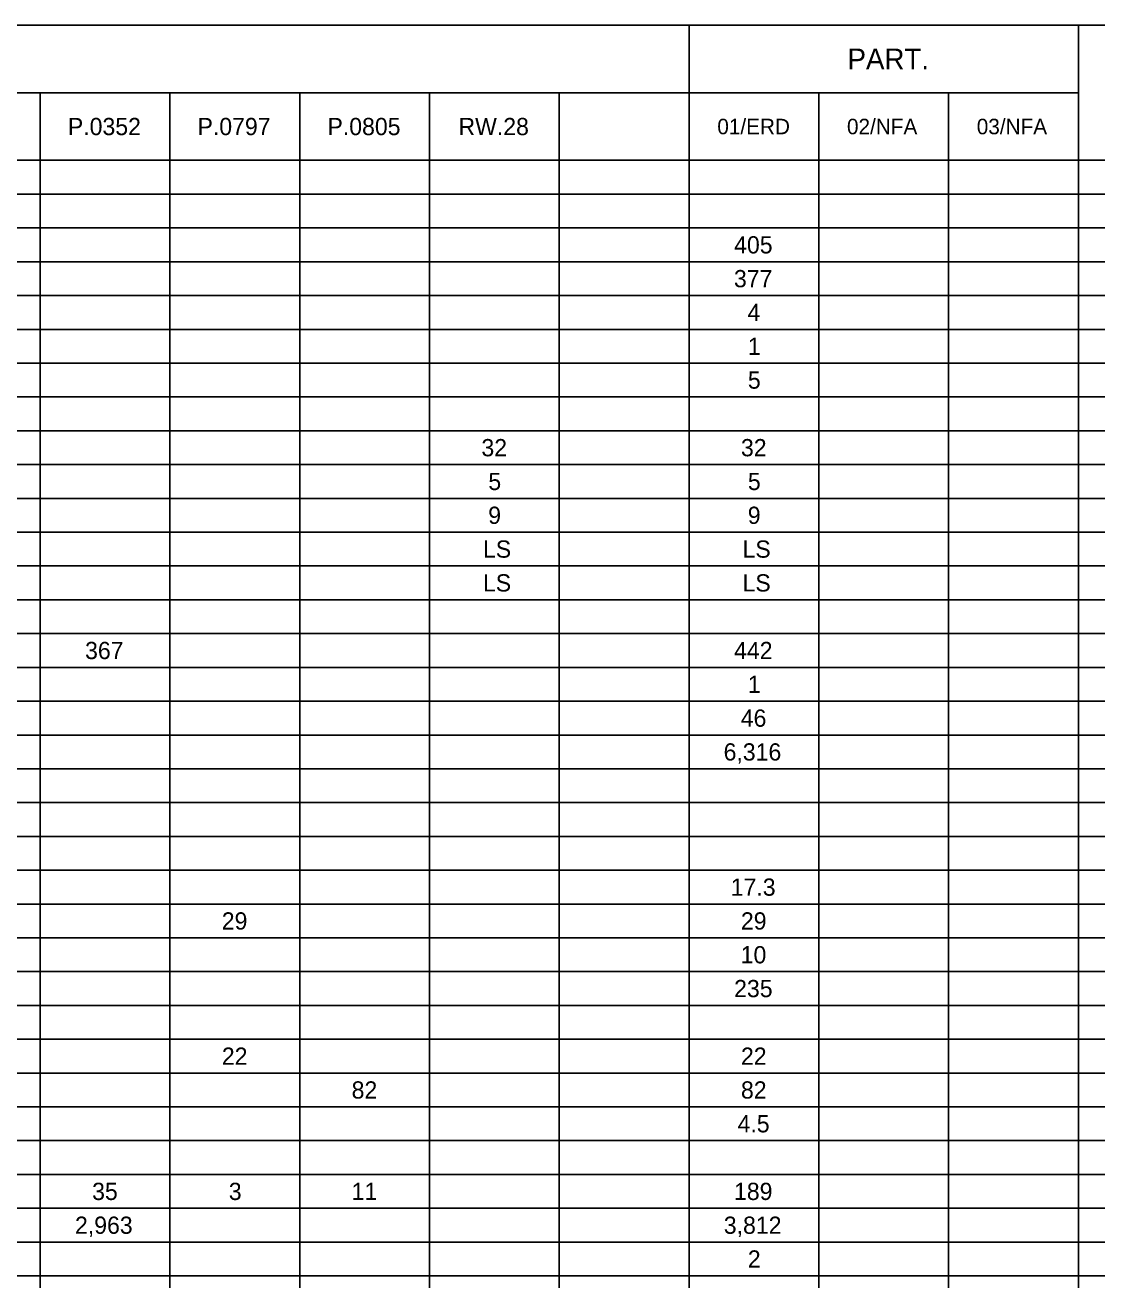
# Model space of a CAD drawing. Extents: x 0 to 34, y -24.6 to 22.
# Drawn here: x 10.43 to 18.73, y -14.68 to -4.96 of the extents above; entities that cross this region are included whole.
import ezdxf

# ---------------------------------------------------------------- set-up
doc = ezdxf.new("R2010")
doc.units = 0
doc.layers.add('SH_Data', color=7, linetype='Continuous')
doc.layers.add('SH_Text', color=7, linetype='Continuous')

msp = doc.modelspace()

# ---------------------------------------------------------------- linework, layer by layer
at = {"layer": 'SH_Data'}
for p, q in [((1.5, -4.9648), (31.9988, -4.9648)), ((15.5716, -4.9648), (15.5716, -24.5958)), ((18.5869, -4.9648), (18.5869, -24.5958)), ((1.5, -5.4883), (18.5869, -5.4883)), ((10.546, -5.4883), (10.546, -24.5958)), ((11.5511, -5.4883), (11.5511, -24.5958)), ((12.5562, -5.4883), (12.5562, -24.5958)), ((13.5613, -5.4883), (13.5613, -24.5958)), ((14.5664, -5.4883), (14.5664, -24.5958)), ((16.5767, -5.4883), (16.5767, -24.5958)), ((17.5818, -5.4883), (17.5818, -24.5958)), ((1.5, -6.0118), (31.9988, -6.0118)), ((1.5, -6.2735), (31.9988, -6.2735)), ((1.5, -6.5353), (31.9988, -6.5353)), ((1.5, -6.797), (31.9988, -6.797)), ((1.5, -7.0587), (31.9988, -7.0587)), ((1.5, -7.3205), (31.9988, -7.3205)), ((1.5, -7.5822), (31.9988, -7.5822)), ((1.5, -7.844), (31.9988, -7.844)), ((1.5, -8.1057), (31.9988, -8.1057)), ((1.5, -8.3675), (31.9988, -8.3675)), ((1.5, -8.6292), (31.9988, -8.6292)), ((1.5, -8.891), (31.9988, -8.891)), ((1.5, -9.1527), (31.9988, -9.1527)), ((1.5, -9.4145), (31.9988, -9.4145)), ((1.5, -9.6762), (31.9988, -9.6762)), ((1.5, -9.938), (31.9988, -9.938)), ((1.5, -10.1997), (31.9988, -10.1997)), ((1.5, -10.4615), (31.9988, -10.4615)), ((1.5, -10.7232), (31.9988, -10.7232)), ((1.5, -10.985), (31.9988, -10.985)), ((1.5, -11.2467), (31.9988, -11.2467)), ((1.5, -11.5085), (31.9988, -11.5085)), ((1.5, -11.7702), (31.9988, -11.7702)), ((1.5, -12.032), (31.9988, -12.032)), ((1.5, -12.2937), (31.9988, -12.2937)), ((1.5, -12.5554), (31.9988, -12.5554)), ((1.5, -12.8172), (31.9988, -12.8172)), ((1.5, -13.0789), (31.9988, -13.0789)), ((1.5, -13.3407), (31.9988, -13.3407)), ((1.5, -13.6024), (31.9988, -13.6024)), ((1.5, -13.8642), (31.9988, -13.8642)), ((1.5, -14.1259), (31.9988, -14.1259)), ((1.5, -14.3877), (31.9988, -14.3877)), ((1.5, -14.6494), (31.9988, -14.6494))]:
    msp.add_line(p, q, dxfattribs=at)

# ---------------------------------------------------------------- texts
at = {"layer": 'SH_Text'}
for s, height, p in [('PART.', 0.16019, (16.7989, -5.3066)), ('P.0352', 0.13349, (10.7604, -5.8168)), ('P.0797', 0.13349, (11.7645, -5.8168)), ('P.0805', 0.13349, (12.7709, -5.8168)), ('RW.28', 0.13349, (13.7854, -5.8168)), ('01/ERD', 0.12014, (15.7902, -5.8101)), ('02/NFA', 0.12014, (16.7944, -5.8101)), ('03/NFA', 0.12014, (17.7995, -5.8101)), ('405', 0.13349, (15.9204, -6.7329)), ('377', 0.13349, (15.9191, -6.9946)), ('4', 0.1335, (16.0238, -7.2564)), ('1', 0.1335, (16.0265, -7.5181)), ('5', 0.1335, (16.027, -7.7799)), ('32', 0.13349, (13.9632, -8.3034)), ('32', 0.13349, (15.9734, -8.3034)), ('5', 0.1335, (14.0168, -8.5651)), ('5', 0.1335, (16.027, -8.5651)), ('9', 0.1335, (14.0159, -8.8269)), ('9', 0.1335, (16.0262, -8.8269)), ('LS', 0.13349, (13.9752, -9.0886)), ('LS', 0.13349, (15.9854, -9.0886)), ('LS', 0.13349, (13.9752, -9.3503)), ('LS', 0.13349, (15.9854, -9.3503)), ('367', 0.13349, (10.8936, -9.8738)), ('442', 0.13349, (15.9201, -9.8738)), ('1', 0.1335, (16.0265, -10.1356)), ('46', 0.13349, (15.9717, -10.3973)), ('6,316', 0.13349, (15.8389, -10.6591)), ('17.3', 0.13349, (15.8941, -11.7061)), ('29', 0.13349, (11.9524, -11.9678)), ('29', 0.13349, (15.9729, -11.9678)), ('10', 0.13349, (15.9712, -12.2296)), ('235', 0.13349, (15.9204, -12.4913)), ('22', 0.13349, (11.9529, -13.0148)), ('22', 0.13349, (15.9734, -13.0148)), ('82', 0.13349, (12.9581, -13.2766)), ('82', 0.13349, (15.9734, -13.2766)), ('4.5', 0.13349, (15.9471, -13.5383)), ('35', 0.13349, (10.9482, -14.0618)), ('3', 0.1335, (12.0068, -14.0618)), ('11', 0.13349, (12.9579, -14.0618)), ('189', 0.13349, (15.9196, -14.0618)), ('2,963', 0.13349, (10.8156, -14.3236)), ('3,812', 0.13349, (15.8406, -14.3236)), ('2', 0.1335, (16.0267, -14.5853))]:
    msp.add_text(s, height=height, dxfattribs=at).set_placement(p)

doc.saveas('drawing.dxf')
